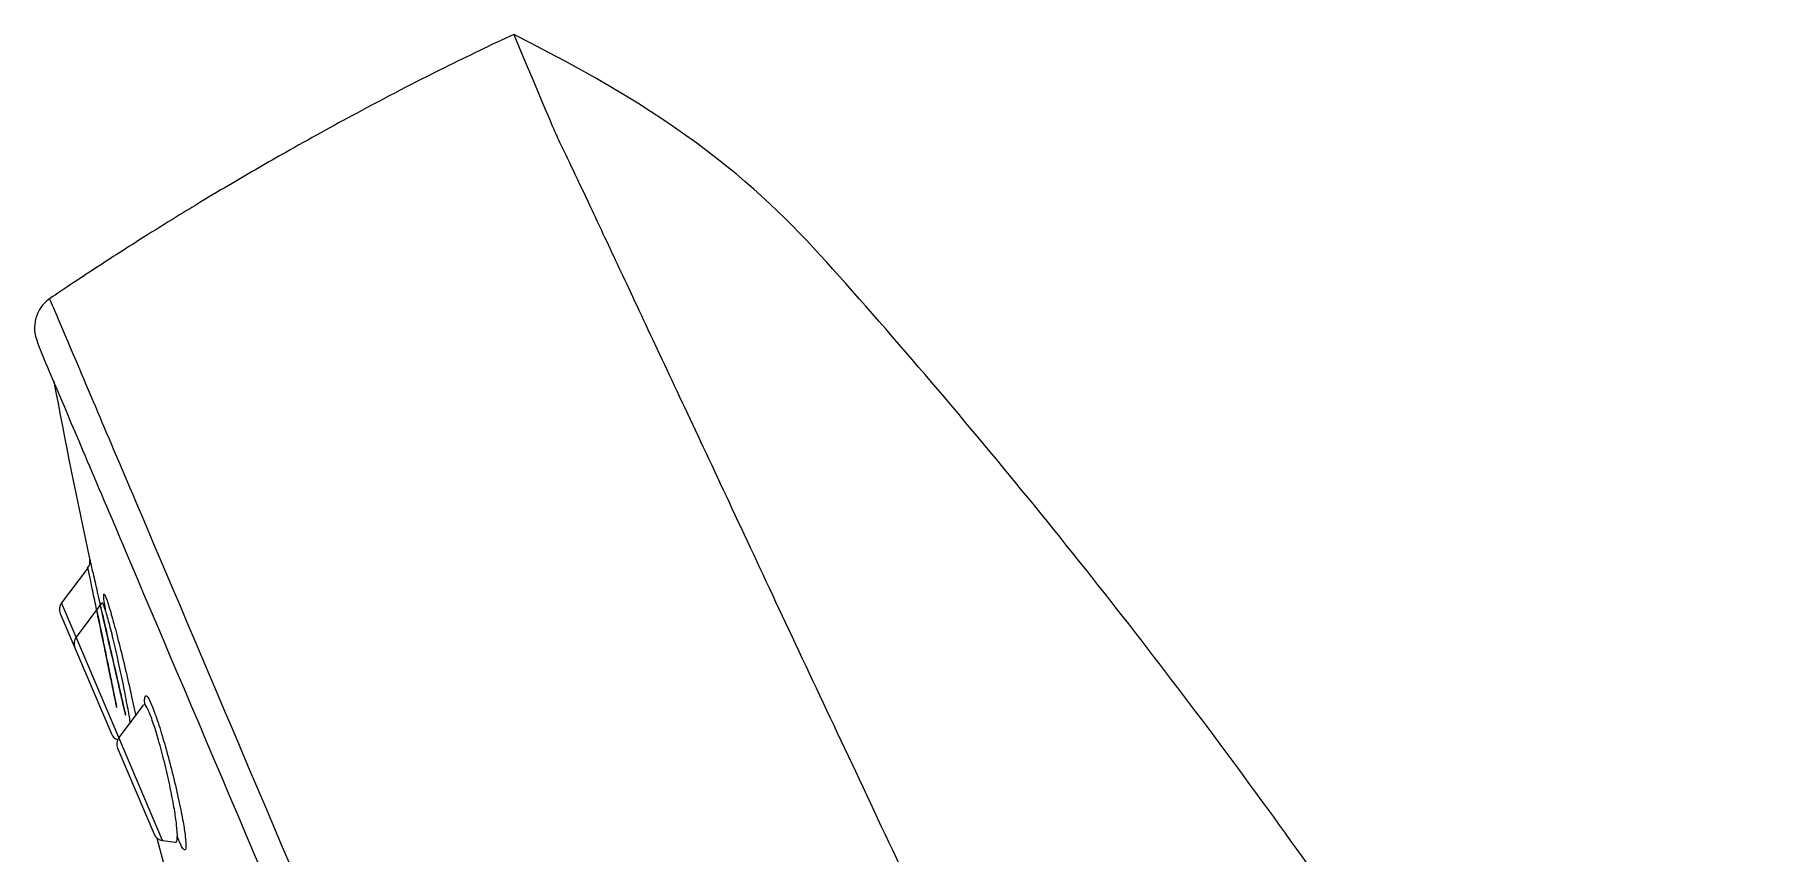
# Model space of a CAD drawing. Extents: x 1522 to 1942, y -990 to -693.
# Drawn here: x 1839.79 to 1849.57, y -723.75 to -719.11 of the extents above; entities that cross this region are included whole.
import ezdxf

# ---------------------------------------------------------------- set-up
doc = ezdxf.new("R2010")
doc.units = 0
doc.header["$LTSCALE"] = 7
doc.header["$MEASUREMENT"] = 0
doc.layers.get('0').update_dxf_attribs({"color": 2, "linetype": 'CONTINUOUS'})
doc.layers.add('41', color=7, linetype='CONTINUOUS')
doc.layers.add('D', color=2, linetype='CONTINUOUS')

msp = doc.modelspace()

# ---------------------------------------------------------------- linework, layer by layer
at = {"color": 7, "linetype": 'Continuous', "lineweight": 15}
msp.add_arc((1839.9867, -720.7705), 0.2, 125.10555, 204.03264, dxfattribs=at)
msp.add_open_spline([(1842.5042, -719.1068), (1842.7351, -719.6564), (1842.7436, -719.6739), (1842.8113, -719.8152), (1842.917, -720.0388), (1843.0633, -720.3497), (1843.2468, -720.7413), (1843.4669, -721.2102), (1843.7201, -721.7506), (1844.0034, -722.3558), (1844.3145, -723.0187), (1844.6497, -723.731), (1845.0058, -724.4845), (1845.3767, -725.2709), (1845.7569, -726.0818), (1846.1369, -726.9086), (1846.5117, -727.7432), (1846.756, -728.2924), (1846.8782, -728.5671)], degree=3, knots=[0, 0, 0, 0, 0.062215, 0.124459, 0.186708, 0.248965, 0.311229, 0.373526, 0.435864, 0.498231, 0.560642, 0.62309, 0.685624, 0.748267, 0.811068, 0.874017, 0.937009, 1, 1, 1, 1], dxfattribs=at)
at = {"layer": '41', "color": 7, "linetype": 'Continuous'}
for p, q in [((1840.0877, -722.1363), (1839.9399, -722.3325)), ((1840.0224, -722.5269), (1839.9399, -722.3325)), ((1840.1675, -722.3344), (1840.0224, -722.5269)), ((1839.9326, -722.392), (1840.0151, -722.5865)), ((1840.2644, -723.0971), (1840.0224, -722.5269)), ((1840.0151, -722.5865), (1840.2225, -723.075)), ((1840.4027, -722.9136), (1840.2644, -723.0971)), ((1840.5124, -723.6813), (1840.2644, -723.0971)), ((1840.2571, -723.1566), (1840.4645, -723.6452)), ((1840.5124, -723.6813), (1840.5864, -723.6904))]:
    msp.add_line(p, q, dxfattribs=at)
for centre, radius, start, end in [((1875.0462, -714.5109), 35.7575, 190.57704, 192.23718), ((1839.9878, -722.3686), 0.06, 143, 203), ((1840.0703, -722.563), 0.06, 143, 203), ((1840.2777, -723.0516), 0.06, 203, 250.63533), ((1840.3123, -723.1332), 0.06, 143, 203), ((1840.5197, -723.6217), 0.06, 203, 263), ((1875.0462, -714.5109), 35.7575, 194.83738, 195.21452)]:
    msp.add_arc(centre, radius, start, end, dxfattribs=at)
at = {"layer": '41', "color": 7, "linetype": 'Continuous', "extrusion": (0.000214268, -0.000933529, 1)}
msp.add_arc((1840.0414, -722.0972, 1.0746), 0.06, 320.48343, 12.9007, dxfattribs=at)
at = {"layer": '41', "color": 7, "linetype": 'Continuous'}
for points, knots in [([(1842.5042, -719.1068), (1842.3725, -719.1678), (1842.0723, -719.3117), (1841.6419, -719.5362), (1841.2412, -719.7571), (1840.9484, -719.9266), (1840.7426, -720.0495), (1840.5748, -720.1519), (1840.3832, -720.2713), (1840.1362, -720.4298), (1839.9534, -720.5514), (1839.8717, -720.6069)], [0, 0, 0, 0, 0.14249, 0.326775, 0.476489, 0.591632, 0.658853, 0.711882, 0.784505, 0.880544, 1, 1, 1, 1]), ([(1849.5683, -727.933), (1849.2899, -727.4164), (1848.6995, -726.3777), (1847.7356, -724.8521), (1846.6904, -723.3544), (1845.5769, -721.9066), (1844.4137, -720.5293), (1843.6021, -719.6548), (1842.5042, -719.1068)], [0, 0, 0, 0, 0.162638, 0.33144, 0.500243, 0.669046, 0.837848, 1, 1, 1, 1]), ([(1839.8717, -720.6069), (1839.8717, -720.6069), (1839.8717, -720.6069), (1839.8719, -720.6072), (1839.9244, -720.7306), (1840.124, -721.2001), (1840.2726, -721.5499), (1840.8413, -722.8897), (1841.3831, -724.1674), (1842.3148, -726.3633), (1842.6346, -727.1167), (1843.293, -728.6661), (1843.6175, -729.4291), (1844.2494, -730.9112), (1844.5493, -731.6131), (1845.0964, -732.8883), (1845.341, -733.4555), (1845.5461, -733.9274)], [0, 0, 0, 0, 0.00001, 0.00001, 0.125009, 0.125009, 0.250007, 0.250007, 0.500005, 0.500005, 0.625004, 0.625004, 0.750002, 0.750002, 0.875001, 0.875001, 1, 1, 1, 1]), ([(1845.3202, -733.8561), (1844.9199, -732.9129), (1844.3693, -731.6158), (1843.4478, -729.445), (1843.1315, -728.6998), (1842.49, -727.1885), (1842.1782, -726.4539), (1841.2693, -724.3126), (1840.7413, -723.0689), (1840.1878, -721.765), (1840.0435, -721.4249), (1839.8557, -720.9825), (1839.8056, -720.8646), (1839.8052, -720.8558)], [0, 0, 0, 0, 0.2500072, 0.2500072, 0.3750108, 0.3750108, 0.5000144, 0.5000144, 0.7500216, 0.7500216, 0.8750252, 0.8750252, 0.9926359, 0.9926359, 0.9926359, 0.9926359]), ([(1840.231, -722.8173), (1840.226, -722.7927), (1840.2202, -722.7642), (1840.214, -722.7336), (1840.2061, -722.6949), (1840.1972, -722.6516), (1840.1881, -722.6075), (1840.179, -722.5634), (1840.1695, -722.5172), (1840.1603, -722.4728), (1840.1512, -722.4289), (1840.1421, -722.3854), (1840.1339, -722.346), (1840.1258, -722.3072), (1840.1182, -722.2712), (1840.1119, -722.2411), (1840.1057, -722.2113), (1840.1004, -722.1864), (1840.0967, -722.1685), (1840.0929, -722.1507), (1840.0905, -722.1393), (1840.0897, -722.1355), (1840.0895, -722.1346), (1840.0894, -722.1341), (1840.0894, -722.1341)], [0, 0, 0, 0, 0.114093, 0.114093, 0.114093, 0.259309, 0.259309, 0.259309, 0.404307, 0.404307, 0.404307, 0.547353, 0.547353, 0.547353, 0.687816, 0.687816, 0.687816, 0.826334, 0.826334, 0.826334, 0.964486, 0.964486, 0.964486, 1, 1, 1, 1]), ([(1840.1001, -722.0852), (1840.1001, -722.0852), (1840.1003, -722.0858), (1840.1005, -722.0869), (1840.1015, -722.091), (1840.1043, -722.1034), (1840.1088, -722.123), (1840.1133, -722.1426), (1840.1196, -722.1699), (1840.1271, -722.2027), (1840.1347, -722.2359), (1840.1438, -722.2755), (1840.1537, -722.3183), (1840.1637, -722.362), (1840.1748, -722.4102), (1840.186, -722.459), (1840.1974, -722.5087), (1840.2093, -722.5603), (1840.2207, -722.6096), (1840.2321, -722.6593), (1840.2433, -722.7081), (1840.2534, -722.7519), (1840.2614, -722.7867), (1840.2689, -722.819), (1840.2754, -722.8471)], [0, 0, 0, 0, 0.035571, 0.035571, 0.035571, 0.172935, 0.172935, 0.172935, 0.310699, 0.310699, 0.310699, 0.450524, 0.450524, 0.450524, 0.59322, 0.59322, 0.59322, 0.738396, 0.738396, 0.738396, 0.884551, 0.884551, 0.884551, 1, 1, 1, 1]), ([(1840.2754, -722.8471), (1840.277, -722.8542), (1840.2786, -722.861), (1840.2801, -722.8676), (1840.2874, -722.8995), (1840.2934, -722.9254), (1840.2974, -722.9427), (1840.3013, -722.9597), (1840.3035, -722.9691), (1840.3037, -722.9699), (1840.3039, -722.9708), (1840.3022, -722.9634), (1840.2987, -722.9484), (1840.2953, -722.9334), (1840.29, -722.9105), (1840.2833, -722.8816), (1840.2766, -722.8524), (1840.2682, -722.8162), (1840.259, -722.7761), (1840.2496, -722.7353), (1840.239, -722.6893), (1840.2281, -722.6418), (1840.2169, -722.5935), (1840.2052, -722.5423), (1840.1937, -722.4925), (1840.1821, -722.4421), (1840.1705, -722.3918), (1840.1599, -722.3456), (1840.1597, -722.3448), (1840.1596, -722.3441), (1840.1594, -722.3433)], [0, 0, 0, 0, 0.024989, 0.024989, 0.024989, 0.147874, 0.147874, 0.147874, 0.268232, 0.268232, 0.268232, 0.386903, 0.386903, 0.386903, 0.505406, 0.505406, 0.505406, 0.625277, 0.625277, 0.625277, 0.747482, 0.747482, 0.747482, 0.872036, 0.872036, 0.872036, 0.997937, 0.997937, 0.997937, 1, 1, 1, 1]), ([(1840.3296, -723.0103), (1840.3256, -722.9847), (1840.3206, -722.955), (1840.3148, -722.9231), (1840.3078, -722.8842), (1840.2995, -722.841), (1840.2905, -722.7968), (1840.2816, -722.7532), (1840.2719, -722.7076), (1840.2621, -722.6636), (1840.2525, -722.6204), (1840.2426, -722.5776), (1840.2332, -722.5388), (1840.2239, -722.5005), (1840.2149, -722.4651), (1840.2068, -722.4355), (1840.1988, -722.406), (1840.1916, -722.3815), (1840.1858, -722.364), (1840.1799, -722.3464), (1840.1753, -722.3354), (1840.1723, -722.3321), (1840.1713, -722.3309), (1840.1704, -722.3307), (1840.1697, -722.3315)], [0, 0, 0, 0, 0.116925, 0.116925, 0.116925, 0.259868, 0.259868, 0.259868, 0.401237, 0.401237, 0.401237, 0.5401, 0.5401, 0.5401, 0.676784, 0.676784, 0.676784, 0.81266, 0.81266, 0.81266, 0.949564, 0.949564, 0.949564, 1, 1, 1, 1]), ([(1840.1922, -722.3859), (1840.1908, -722.3784), (1840.1896, -722.3712), (1840.1884, -722.3644), (1840.1832, -722.3337), (1840.18, -722.3103), (1840.1793, -722.2967), (1840.1788, -722.2897), (1840.1791, -722.2852), (1840.1799, -722.2831)], [0, 0, 0, 0, 0.125949, 0.125949, 0.125949, 0.704812, 0.704812, 0.704812, 1, 1, 1, 1]), ([(1840.1799, -722.2831), (1840.1805, -722.2815), (1840.1816, -722.2815), (1840.1831, -722.2833), (1840.1862, -722.2871), (1840.1914, -722.2993), (1840.198, -722.3188), (1840.2047, -722.3382), (1840.213, -722.3653), (1840.2223, -722.3978), (1840.2317, -722.4306), (1840.2423, -722.4697), (1840.2533, -722.5119), (1840.2645, -722.5549), (1840.2764, -722.6023), (1840.288, -722.6503), (1840.2999, -722.6993), (1840.3119, -722.7502), (1840.323, -722.799), (1840.3342, -722.8485), (1840.3448, -722.8971), (1840.354, -722.9408), (1840.3562, -722.9516), (1840.3584, -722.9621), (1840.3605, -722.9724)], [0, 0, 0, 0, 0.067314, 0.067314, 0.067314, 0.214096, 0.214096, 0.214096, 0.359785, 0.359785, 0.359785, 0.506396, 0.506396, 0.506396, 0.655517, 0.655517, 0.655517, 0.807704, 0.807704, 0.807704, 0.962218, 0.962218, 0.962218, 1, 1, 1, 1]), ([(1840.139, -722.3705), (1840.139, -722.3705), (1840.139, -722.3706), (1840.139, -722.3706), (1840.1477, -722.4122), (1840.1571, -722.4576), (1840.1665, -722.5028), (1840.1757, -722.5473), (1840.1852, -722.593), (1840.194, -722.6361), (1840.2027, -722.6782), (1840.211, -722.7189), (1840.2183, -722.755), (1840.2255, -722.7902), (1840.232, -722.8219), (1840.2372, -722.8476), (1840.2423, -722.8728), (1840.2463, -722.8928), (1840.2489, -722.9058), (1840.2515, -722.9189), (1840.2528, -722.9253), (1840.2527, -722.9246), (1840.2525, -722.9238), (1840.2509, -722.9157), (1840.2479, -722.9009), (1840.2449, -722.8858), (1840.2403, -722.8632), (1840.2347, -722.8353), (1840.2335, -722.8296), (1840.2323, -722.8236), (1840.231, -722.8173)], [0, 0, 0, 0, 0.000044, 0.000044, 0.000044, 0.128012, 0.128012, 0.128012, 0.254098, 0.254098, 0.254098, 0.377142, 0.377142, 0.377142, 0.497135, 0.497135, 0.497135, 0.61516, 0.61516, 0.61516, 0.733009, 0.733009, 0.733009, 0.852555, 0.852555, 0.852555, 0.975017, 0.975017, 0.975017, 1, 1, 1, 1]), ([(1840.5911, -723.5808), (1840.5879, -723.5544), (1840.5833, -723.5238), (1840.5776, -723.4907), (1840.5709, -723.4522), (1840.5626, -723.4094), (1840.5533, -723.3658), (1840.5442, -723.3229), (1840.5338, -723.278), (1840.5231, -723.2348), (1840.5125, -723.1923), (1840.5013, -723.1503), (1840.4903, -723.1121), (1840.4795, -723.0744), (1840.4686, -723.0394), (1840.4586, -723.0103), (1840.4486, -722.981), (1840.4391, -722.9568), (1840.4312, -722.9398), (1840.423, -722.9225), (1840.4162, -722.912), (1840.4111, -722.9093), (1840.4088, -722.908), (1840.4068, -722.9084), (1840.4052, -722.9104)], [0, 0, 0, 0, 0.119492, 0.119492, 0.119492, 0.259212, 0.259212, 0.259212, 0.396581, 0.396581, 0.396581, 0.531611, 0.531611, 0.531611, 0.665432, 0.665432, 0.665432, 0.799807, 0.799807, 0.799807, 0.936372, 0.936372, 0.936372, 1, 1, 1, 1]), ([(1840.4123, -722.9093), (1840.4112, -722.8947), (1840.411, -722.883), (1840.4116, -722.8746), (1840.412, -722.8697), (1840.4127, -722.8659), (1840.4138, -722.8632)], [0, 0, 0, 0, 0.630011, 0.630011, 0.630011, 1, 1, 1, 1]), ([(1840.4138, -722.8632), (1840.4155, -722.8587), (1840.4181, -722.8575), (1840.4215, -722.8597), (1840.4269, -722.8631), (1840.4344, -722.875), (1840.4433, -722.8944), (1840.4522, -722.9135), (1840.4628, -722.9404), (1840.4742, -722.9729), (1840.4855, -723.0052), (1840.498, -723.0439), (1840.5106, -723.0858), (1840.5233, -723.128), (1840.5365, -723.1746), (1840.5491, -723.2218), (1840.5619, -723.2698), (1840.5744, -723.3198), (1840.5857, -723.3676), (1840.5972, -723.4164), (1840.6077, -723.4644), (1840.6163, -723.5076), (1840.6238, -723.5449), (1840.6301, -723.5795), (1840.6348, -723.6093)], [0, 0, 0, 0, 0.085603, 0.085603, 0.085603, 0.218658, 0.218658, 0.218658, 0.349577, 0.349577, 0.349577, 0.479971, 0.479971, 0.479971, 0.611611, 0.611611, 0.611611, 0.745725, 0.745725, 0.745725, 0.882527, 0.882527, 0.882527, 1, 1, 1, 1]), ([(1840.5873, -723.6905), (1840.588, -723.6905), (1840.5885, -723.6905), (1840.5891, -723.6903), (1840.5934, -723.6888), (1840.5959, -723.6796), (1840.5966, -723.6636), (1840.5972, -723.6474), (1840.5958, -723.6236), (1840.5926, -723.5944), (1840.5922, -723.59), (1840.5916, -723.5855), (1840.5911, -723.5808)], [0, 0, 0, 0, 0.057116, 0.057116, 0.057116, 0.491358, 0.491358, 0.491358, 0.934043, 0.934043, 0.934043, 1, 1, 1, 1]), ([(1840.6348, -723.6093), (1840.6356, -723.6146), (1840.6364, -723.6197), (1840.6371, -723.6247), (1840.642, -723.6579), (1840.6448, -723.685), (1840.6452, -723.7036), (1840.6456, -723.7219), (1840.6436, -723.7325), (1840.6395, -723.7343), (1840.6379, -723.735), (1840.6359, -723.7343), (1840.6335, -723.7323)], [0, 0, 0, 0, 0.058762, 0.058762, 0.058762, 0.454575, 0.454575, 0.454575, 0.845153, 0.845153, 0.845153, 1, 1, 1, 1]), ([(1840.6335, -723.7323), (1840.6301, -723.7293), (1840.6259, -723.7233), (1840.6212, -723.7146), (1840.6143, -723.7019), (1840.6059, -723.6829), (1840.5967, -723.659)], [0, 0, 0, 0, 0.408316, 0.408316, 0.408316, 1, 1, 1, 1])]:
    msp.add_open_spline(points, degree=3, knots=knots, dxfattribs=at)
at = {"layer": 'D'}
msp.add_line((1839.8052, -720.8558), (1839.8041, -720.8519), dxfattribs=at)

doc.saveas('drawing.dxf')
